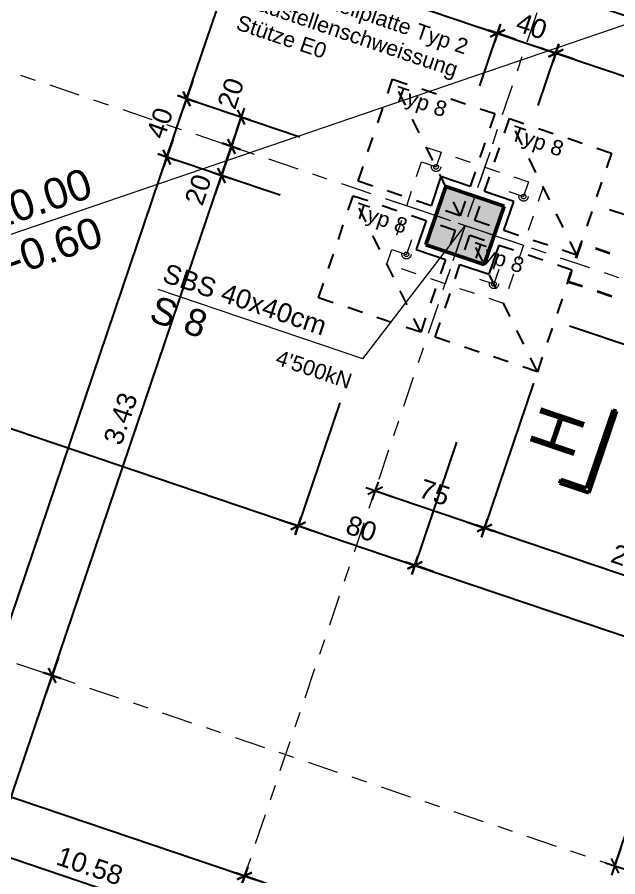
# Model space of a CAD drawing. Header units: metres. Extents: x 2661608 to 2661648.6, y 1209464.3 to 1209501.1.
# Drawn here: x 2661633.02 to 2661636.92, y 1209480.69 to 1209486.28 of the extents above; entities that cross this region are included whole.
import ezdxf

# ---------------------------------------------------------------- set-up
doc = ezdxf.new("R2010")
doc.units = ezdxf.units.M
doc.header["$PDMODE"] = 65
for name, pattern in [('AUSGEZOGEN', [0]), ('GETRENNT2_S6', [0.3, 0.2, -0.1]), ('PHANTOM2_S8', [0.3, 0.2, -0.05, 0, -0.05]), ('STRICHPUNKT2_S5', [0.15, 0.1, -0.05]), ('VERDECKT2_S2', [0.025, 0, -0.025])]:
    doc.linetypes.add(name, pattern=pattern)
for name, color, linetype, lineweight in [('TB_639', 7, 'AUSGEZOGEN', 25), ('TB_641', 7, 'AUSGEZOGEN', 25), ('TB_642', 7, 'AUSGEZOGEN', 25), ('TB_643', 7, 'AUSGEZOGEN', 25), ('TB_645', 7, 'AUSGEZOGEN', 25), ('TB_646', 7, 'AUSGEZOGEN', 25), ('TB_649', 7, 'AUSGEZOGEN', 25), ('TB_652', 7, 'AUSGEZOGEN', 25)]:
    doc.layers.add(name, color=color, linetype=linetype, lineweight=lineweight)
doc.styles.add('ARIAL', font='arial.ttf')
doc.dimstyles.new('DIMSTYLE_3', dxfattribs={"dimtxt": 0.125, "dimasz": 0.125, "dimexe": 0, "dimexo": 0, "dimgap": 0.0625, "dimtad": 2, "dimdec": 3, "dimrnd": 0.005, "dimzin": 4, "dimdsep": 46, "dimtxsty": 'ARIAL', "dimblk1": 'ALL_ML_STRICH', "dimblk2": 'ALL_ML_STRICH', "dimsah": 1, "dimcen": 0, "dimclrd": 7, "dimclre": 7, "dimclrt": 7, "dimadec": 0, "dimazin": 0, "dimtfac": 1, "dimtdec": 0, "dimtix": 1, "dimtmove": 2, "dimatfit": 3, "dimfxl": 0, "dimtzin": 0, "dimlwd": 0, "dimlwe": 25, "dimarcsym": 0})
doc.dimstyles.new('DIMSTYLE_5', dxfattribs={"dimtxt": 0.125, "dimasz": 0.125, "dimexe": 0, "dimexo": 0, "dimgap": 0.0625, "dimtad": 2, "dimdec": 1, "dimlfac": 100, "dimrnd": 0.5, "dimzin": 4, "dimdsep": 46, "dimtxsty": 'ARIAL', "dimblk1": 'ALL_ML_STRICH', "dimblk2": 'ALL_ML_STRICH', "dimsah": 1, "dimcen": 0, "dimclrd": 7, "dimclre": 7, "dimclrt": 7, "dimadec": 0, "dimazin": 0, "dimtfac": 1, "dimtdec": 0, "dimtix": 1, "dimtmove": 2, "dimatfit": 3, "dimfxl": 0, "dimtvp": 1.2, "dimtzin": 0, "dimlwd": 0, "dimlwe": 25, "dimarcsym": 0})
doc.dimstyles.new('DIMSTYLE_7', dxfattribs={"dimtxt": 0.125, "dimasz": 0.125, "dimexe": 0, "dimexo": 0, "dimgap": 0.0625, "dimtad": 2, "dimrnd": 0.005, "dimzin": 4, "dimdsep": 46, "dimtxsty": 'ARIAL', "dimblk1": 'ALL_ML_STRICH', "dimblk2": 'ALL_ML_STRICH', "dimsah": 1, "dimcen": 0, "dimclrd": 7, "dimclre": 7, "dimclrt": 7, "dimadec": 0, "dimazin": 0, "dimtfac": 1, "dimtdec": 0, "dimtix": 1, "dimtmove": 2, "dimatfit": 3, "dimfxl": 0, "dimtzin": 0, "dimlwd": 0, "dimlwe": 25, "dimarcsym": 0})
doc.dimstyles.new('DIMSTYLE_9', dxfattribs={"dimtxt": 0.125, "dimasz": 0.125, "dimexe": 0, "dimexo": 0, "dimgap": 0.0625, "dimtad": 2, "dimdec": 1, "dimlfac": 100, "dimrnd": 0.5, "dimzin": 4, "dimdsep": 46, "dimtxsty": 'ARIAL', "dimblk1": 'ALL_ML_STRICH', "dimblk2": 'ALL_ML_STRICH', "dimsah": 1, "dimcen": 0, "dimclrd": 7, "dimclre": 7, "dimclrt": 7, "dimadec": 0, "dimazin": 0, "dimtfac": 1, "dimtdec": 0, "dimtix": 1, "dimtmove": 2, "dimatfit": 3, "dimfxl": 0, "dimtzin": 0, "dimlwd": 0, "dimlwe": 25, "dimarcsym": 0})

# ---------------------------------------------------------------- blocks, each defined once
blk = doc.blocks.new('COMPLEXOBJECT_2')
at = {"layer": 'TB_645', "color": 7, "linetype": 'VERDECKT2_S2', "lineweight": 25, "transparency": 33554687}
for p, q in [((2661635.2311, 1209485.2131), (2661635.4555, 1209485.8761)), ((2661635.4555, 1209485.8761), (2661636.1186, 1209485.6516)), ((2661635.8941, 1209484.9886), (2661635.4555, 1209485.8761)), ((2661636.1186, 1209485.6516), (2661635.8941, 1209484.9886)), ((2661635.9888, 1209484.9565), (2661636.2133, 1209485.6196)), ((2661636.2133, 1209485.6196), (2661636.8763, 1209485.3951)), ((2661636.6518, 1209484.7321), (2661636.2133, 1209485.6196)), ((2661636.8763, 1209485.3951), (2661636.6518, 1209484.7321)), ((2661635.8941, 1209484.9886), (2661635.2311, 1209485.2131)), ((2661634.9745, 1209484.4553), (2661635.199, 1209485.1184)), ((2661635.199, 1209485.1184), (2661635.862, 1209484.8939)), ((2661635.6375, 1209484.2309), (2661635.199, 1209485.1184)), ((2661636.6518, 1209484.7321), (2661635.9888, 1209484.9565)), ((2661635.862, 1209484.8939), (2661635.6375, 1209484.2309)), ((2661635.7322, 1209484.1988), (2661635.9567, 1209484.8618)), ((2661635.9567, 1209484.8618), (2661636.6198, 1209484.6373)), ((2661636.3953, 1209483.9743), (2661635.9567, 1209484.8618)), ((2661636.6198, 1209484.6373), (2661636.3953, 1209483.9743)), ((2661635.6375, 1209484.2309), (2661634.9745, 1209484.4553)), ((2661636.3953, 1209483.9743), (2661635.7322, 1209484.1988))]:
    blk.add_line(p, q, dxfattribs=at)
at = {"layer": 'TB_645', "color": 7, "linetype": 'AUSGEZOGEN', "lineweight": 25, "transparency": 33554687, "char_height": 0.1, "width": 0.399914, "attachment_point": 7, "rotation": 341.2953, "style": 'ARIAL'}
for insert in [(2661635.4457, 1209485.7108), (2661636.2035, 1209485.4543), (2661635.1892, 1209484.9531), (2661635.9469, 1209484.6965)]:
    blk.add_mtext('\\W1.00;Typ 8', dxfattribs=dict(at, insert=insert))
blk = doc.blocks.new('COMPLEXOBJECT_8')
at = {"layer": 'TB_652', "color": 5, "linetype": 'STRICHPUNKT2_S5', "lineweight": 18, "transparency": 33554687}
for p, q in [((2661635.4183, 1209484.6746), (2661635.6748, 1209485.4324)), ((2661635.6748, 1209485.4324), (2661636.4326, 1209485.1758)), ((2661635.7695, 1209485.4003), (2661635.7054, 1209485.2109)), ((2661635.6427, 1209485.3376), (2661635.8322, 1209485.2735)), ((2661636.3378, 1209485.2079), (2661636.2737, 1209485.0184)), ((2661636.4326, 1209485.1758), (2661636.176, 1209484.4181)), ((2661636.211, 1209485.1452), (2661636.4005, 1209485.0811)), ((2661635.5771, 1209484.832), (2661635.513, 1209484.6425)), ((2661635.4503, 1209484.7693), (2661635.6398, 1209484.7052)), ((2661636.176, 1209484.4181), (2661635.4183, 1209484.6746)), ((2661636.1454, 1209484.6396), (2661636.0813, 1209484.4501)), ((2661636.0186, 1209484.5769), (2661636.2081, 1209484.5128))]:
    blk.add_line(p, q, dxfattribs=at)
for centre, radius in [((2661635.7375, 1209485.3056), 0.03), ((2661635.7375, 1209485.3056), 0.015), ((2661636.3058, 1209485.1132), 0.03), ((2661636.3058, 1209485.1132), 0.015), ((2661635.545, 1209484.7373), 0.03), ((2661635.545, 1209484.7373), 0.015), ((2661636.1134, 1209484.5449), 0.03), ((2661636.1134, 1209484.5449), 0.015)]:
    blk.add_circle(centre, radius, dxfattribs=at)
blk = doc.blocks.new('ALL_ML_STRICH')
at = {"color": 0, "linetype": 'ByBlock', "lineweight": -2}
for p, q in [((0, -0.5), (0, 0.5)), ((-1, 0), (0.5, 0)), ((-0.3, -0.3), (0.3, 0.3))]:
    blk.add_line(p, q, dxfattribs=at)
blk = doc.blocks.new('*D37')
at = {"layer": 'DEFPOINTS', "color": 7, "linetype": 'AUSGEZOGEN', "lineweight": 25, "transparency": 16777216}
for p in [(2661629.3768, 1209485.1245), (2661628.4383, 1209482.3526), (2661639.0406, 1209480.6811)]:
    blk.add_point(p, dxfattribs=at)
at = {"layer": 'TB_649', "color": 7, "linetype": 'AUSGEZOGEN', "lineweight": -2, "transparency": 16777216}
for p, q in [((2661628.4383, 1209482.3526), (2661628.4383, 1209482.3526)), ((2661628.4383, 1209482.3526), (2661638.4579, 1209478.9602)), ((2661638.7431, 1209479.8026), (2661638.4579, 1209478.9602))]:
    blk.add_line(p, q, dxfattribs=at)
at = {"layer": 'TB_649', "color": 7, "linetype": 'AUSGEZOGEN', "lineweight": 25, "transparency": 16777216, "xscale": 0.125, "yscale": 0.125, "zscale": 0.125}
for p, rotation in [((2661628.4383, 1209482.3526), 161.2952435380496), ((2661638.4579, 1209478.9602), 341.2952435380498)]:
    blk.add_blockref('ALL_ML_STRICH', p, dxfattribs=dict(at, rotation=rotation))
at = {"layer": 'TB_649', "color": 7, "linetype": 'AUSGEZOGEN', "lineweight": 25, "transparency": 16777216, "insert": (2661633.4887, 1209480.7637), "char_height": 0.125, "width": 0.625, "attachment_point": 5, "rotation": 341.2952, "style": 'ARIAL'}
blk.add_mtext('\\A1;{\\A1;{10.58\\H0.082500;\\S^ ;}}', dxfattribs=at)
blk = doc.blocks.new('*D47')
at = {"layer": 'DEFPOINTS', "color": 7, "linetype": 'AUSGEZOGEN', "lineweight": 25, "transparency": 16777216}
for p in [(2661629.3768, 1209485.1245), (2661628.5585, 1209482.7078), (2661634.6037, 1209481.0214)]:
    blk.add_point(p, dxfattribs=at)
at = {"layer": 'TB_649', "color": 7, "linetype": 'AUSGEZOGEN', "lineweight": -2, "transparency": 16777216}
for p, q in [((2661628.5585, 1209482.7078), (2661628.5585, 1209482.7078)), ((2661628.5585, 1209482.7078), (2661634.4942, 1209480.6981)), ((2661634.4942, 1209480.6981), (2661634.4942, 1209480.6981))]:
    blk.add_line(p, q, dxfattribs=at)
at = {"layer": 'TB_649', "color": 7, "linetype": 'AUSGEZOGEN', "lineweight": 25, "transparency": 16777216, "xscale": 0.125, "yscale": 0.125, "zscale": 0.125}
for p, rotation in [((2661628.5585, 1209482.7078), 161.2952432638242), ((2661634.4942, 1209480.6981), 341.2952432638242)]:
    blk.add_blockref('ALL_ML_STRICH', p, dxfattribs=dict(at, rotation=rotation))
at = {"layer": 'TB_649', "color": 7, "linetype": 'AUSGEZOGEN', "lineweight": 25, "transparency": 16777216, "insert": (2661631.5838, 1209481.8045), "char_height": 0.125, "width": 0.625, "attachment_point": 5, "rotation": 341.2952, "style": 'ARIAL'}
blk.add_mtext('\\A1;{\\A1;{6.26\\H0.082500;\\S5^ ;}}', dxfattribs=at)
blk = doc.blocks.new('*D48')
at = {"layer": 'DEFPOINTS', "color": 7, "linetype": 'AUSGEZOGEN', "lineweight": 25, "transparency": 16777216}
for p in [(2661634.6037, 1209481.0214), (2661634.4942, 1209480.6981), (2661637.6836, 1209480.0358)]:
    blk.add_point(p, dxfattribs=at)
at = {"layer": 'TB_649', "color": 7, "linetype": 'AUSGEZOGEN', "lineweight": -2, "transparency": 16777216}
for p, q in [((2661634.4942, 1209480.6981), (2661634.4942, 1209480.6981)), ((2661634.4942, 1209480.6981), (2661637.5568, 1209479.6612)), ((2661637.5568, 1209479.6612), (2661637.5568, 1209479.6612))]:
    blk.add_line(p, q, dxfattribs=at)
at = {"layer": 'TB_649', "color": 7, "linetype": 'AUSGEZOGEN', "lineweight": 25, "transparency": 16777216, "xscale": 0.125, "yscale": 0.125, "zscale": 0.125}
for p, rotation in [((2661634.4942, 1209480.6981), 161.2952432638242), ((2661637.5568, 1209479.6612), 341.2952432638242)]:
    blk.add_blockref('ALL_ML_STRICH', p, dxfattribs=dict(at, rotation=rotation))
at = {"layer": 'TB_649', "color": 7, "linetype": 'AUSGEZOGEN', "lineweight": 25, "transparency": 16777216, "insert": (2661636.0829, 1209480.2813), "char_height": 0.125, "width": 0.625, "attachment_point": 5, "rotation": 341.2952, "style": 'ARIAL'}
blk.add_mtext('\\A1;{\\A1;{3.23\\H0.082500;\\S5^ ;}}', dxfattribs=at)
blk = doc.blocks.new('*D57')
at = {"layer": 'DEFPOINTS', "color": 7, "linetype": 'AUSGEZOGEN', "lineweight": 25, "transparency": 16777216}
for p in [(2661630.3906, 1209488.1188), (2661630.3553, 1209488.0147), (2661635.8001, 1209485.1788)]:
    blk.add_point(p, dxfattribs=at)
at = {"layer": 'TB_649', "color": 7, "linetype": 'AUSGEZOGEN', "lineweight": -2, "transparency": 16777216}
for p, q in [((2661630.3906, 1209488.1188), (2661630.3906, 1209488.1188)), ((2661630.3906, 1209488.1188), (2661636.1368, 1209486.1733)), ((2661636.0214, 1209485.8324), (2661636.1368, 1209486.1733))]:
    blk.add_line(p, q, dxfattribs=at)
at = {"layer": 'TB_649', "color": 7, "linetype": 'AUSGEZOGEN', "lineweight": 25, "transparency": 16777216, "xscale": 0.125, "yscale": 0.125, "zscale": 0.125}
for p, rotation in [((2661630.3906, 1209488.1188), 161.295243233439), ((2661636.1368, 1209486.1733), 341.2952432334391)]:
    blk.add_blockref('ALL_ML_STRICH', p, dxfattribs=dict(at, rotation=rotation))
at = {"layer": 'TB_649', "color": 7, "linetype": 'AUSGEZOGEN', "lineweight": 25, "transparency": 16777216, "insert": (2661633.3211, 1209487.2476), "char_height": 0.125, "width": 0.625, "attachment_point": 5, "rotation": 341.2952, "style": 'ARIAL'}
blk.add_mtext('\\A1;{\\A1;{6.06\\H0.082500;\\S5^ ;}}', dxfattribs=at)
blk = doc.blocks.new('*D58')
at = {"layer": 'DEFPOINTS', "color": 7, "linetype": 'AUSGEZOGEN', "lineweight": 25, "transparency": 16777216}
for p in [(2661636.1368, 1209486.1733), (2661635.8001, 1209485.1788), (2661636.179, 1209485.0505)]:
    blk.add_point(p, dxfattribs=at)
at = {"layer": 'TB_649', "color": 7, "linetype": 'AUSGEZOGEN', "lineweight": -2, "transparency": 16777216}
for p, q in [((2661636.0214, 1209485.8324), (2661636.1368, 1209486.1733)), ((2661636.1368, 1209486.1733), (2661636.5157, 1209486.045)), ((2661636.4003, 1209485.7041), (2661636.5157, 1209486.045))]:
    blk.add_line(p, q, dxfattribs=at)
at = {"layer": 'TB_649', "color": 7, "linetype": 'AUSGEZOGEN', "lineweight": 25, "transparency": 16777216, "xscale": 0.125, "yscale": 0.125, "zscale": 0.125}
for p, rotation in [((2661636.1368, 1209486.1733), 161.295243233439), ((2661636.5157, 1209486.045), 341.2952432334391)]:
    blk.add_blockref('ALL_ML_STRICH', p, dxfattribs=dict(at, rotation=rotation))
at = {"layer": 'TB_649', "color": 7, "linetype": 'AUSGEZOGEN', "lineweight": 25, "transparency": 16777216, "insert": (2661636.3579, 1209486.2195), "char_height": 0.125, "width": 0.5, "attachment_point": 5, "rotation": 341.2952, "style": 'ARIAL'}
blk.add_mtext('\\A1;{\\A1;{40\\H0.082500;\\S^ ;}}', dxfattribs=at)
blk = doc.blocks.new('*D59')
at = {"layer": 'DEFPOINTS', "color": 7, "linetype": 'AUSGEZOGEN', "lineweight": 25, "transparency": 16777216}
for p in [(2661636.5157, 1209486.045), (2661636.179, 1209485.0505), (2661641.9252, 1209483.105)]:
    blk.add_point(p, dxfattribs=at)
at = {"layer": 'TB_649', "color": 7, "linetype": 'AUSGEZOGEN', "lineweight": -2, "transparency": 16777216}
for p, q in [((2661636.4003, 1209485.7041), (2661636.5157, 1209486.045)), ((2661636.5157, 1209486.045), (2661642.2619, 1209484.0995)), ((2661642.1465, 1209483.7586), (2661642.2619, 1209484.0995))]:
    blk.add_line(p, q, dxfattribs=at)
at = {"layer": 'TB_649', "color": 7, "linetype": 'AUSGEZOGEN', "lineweight": 25, "transparency": 16777216, "xscale": 0.125, "yscale": 0.125, "zscale": 0.125}
for p, rotation in [((2661636.5157, 1209486.045), 161.295243233439), ((2661642.2619, 1209484.0995), 341.2952432334391)]:
    blk.add_blockref('ALL_ML_STRICH', p, dxfattribs=dict(at, rotation=rotation))
at = {"layer": 'TB_649', "color": 7, "linetype": 'AUSGEZOGEN', "lineweight": 25, "transparency": 16777216, "insert": (2661639.4462, 1209485.1738), "char_height": 0.125, "width": 0.625, "attachment_point": 5, "rotation": 341.2952, "style": 'ARIAL'}
blk.add_mtext('\\A1;{\\A1;{6.06\\H0.082500;\\S5^ ;}}', dxfattribs=at)
blk = doc.blocks.new('*D61')
at = {"layer": 'DEFPOINTS', "color": 7, "linetype": 'AUSGEZOGEN', "lineweight": 25, "transparency": 16777216}
for p in [(2661630.5802, 1209488.6788), (2661630.5108, 1209488.474), (2661640.7253, 1209485.6572)]:
    blk.add_point(p, dxfattribs=at)
at = {"layer": 'TB_649', "color": 7, "linetype": 'AUSGEZOGEN', "lineweight": -2, "transparency": 16777216}
for p, q in [((2661630.5108, 1209488.474), (2661630.5108, 1209488.474)), ((2661630.5108, 1209488.474), (2661640.5305, 1209485.0816)), ((2661640.5305, 1209485.0816), (2661640.5305, 1209485.0816))]:
    blk.add_line(p, q, dxfattribs=at)
at = {"layer": 'TB_649', "color": 7, "linetype": 'AUSGEZOGEN', "lineweight": 25, "transparency": 16777216, "xscale": 0.125, "yscale": 0.125, "zscale": 0.125}
for p, rotation in [((2661630.5108, 1209488.474), 161.2952432343719), ((2661640.5305, 1209485.0816), 341.295243234372)]:
    blk.add_blockref('ALL_ML_STRICH', p, dxfattribs=dict(at, rotation=rotation))
at = {"layer": 'TB_649', "color": 7, "linetype": 'AUSGEZOGEN', "lineweight": 25, "transparency": 16777216, "insert": (2661635.5613, 1209486.8851), "char_height": 0.125, "width": 0.625, "attachment_point": 5, "rotation": 341.2952, "style": 'ARIAL'}
blk.add_mtext('\\A1;{\\A1;{10.58\\H0.082500;\\S^ ;}}', dxfattribs=at)
blk = doc.blocks.new('*D85')
at = {"layer": 'DEFPOINTS', "color": 7, "linetype": 'AUSGEZOGEN', "lineweight": 25, "transparency": 16777216}
for p in [(2661633.482, 1209481.9201), (2661632.0643, 1209478.5149), (2661632.5608, 1209478.3467)]:
    blk.add_point(p, dxfattribs=at)
at = {"layer": 'TB_649', "color": 7, "linetype": 'AUSGEZOGEN', "lineweight": -2, "transparency": 16777216}
for p, q in [((2661632.0643, 1209478.5149), (2661633.2444, 1209482.0005)), ((2661633.2444, 1209482.0005), (2661633.2444, 1209482.0005)), ((2661632.0643, 1209478.5149), (2661632.0643, 1209478.5149))]:
    blk.add_line(p, q, dxfattribs=at)
at = {"layer": 'TB_649', "color": 7, "linetype": 'AUSGEZOGEN', "lineweight": 25, "transparency": 16777216, "xscale": 0.125, "yscale": 0.125, "zscale": 0.125}
for p, rotation in [((2661633.2444, 1209482.0005), 71.2952432337905), ((2661632.0643, 1209478.5149), 251.2952432337905)]:
    blk.add_blockref('ALL_ML_STRICH', p, dxfattribs=dict(at, rotation=rotation))
at = {"layer": 'TB_649', "color": 7, "linetype": 'AUSGEZOGEN', "lineweight": 25, "transparency": 16777216, "insert": (2661632.5485, 1209480.3029), "char_height": 0.125, "width": 0.5, "attachment_point": 5, "rotation": 71.2952, "style": 'ARIAL'}
blk.add_mtext('\\A1;{\\A1;{3.68\\H0.082500;\\S^ ;}}', dxfattribs=at)
blk = doc.blocks.new('*D86')
at = {"layer": 'DEFPOINTS', "color": 7, "linetype": 'AUSGEZOGEN', "lineweight": 25, "transparency": 16777216}
for p in [(2661635.6718, 1209484.7999), (2661633.2444, 1209482.0005), (2661633.482, 1209481.9201)]:
    blk.add_point(p, dxfattribs=at)
at = {"layer": 'TB_649', "color": 7, "linetype": 'AUSGEZOGEN', "lineweight": -2, "transparency": 16777216}
for p, q in [((2661633.2444, 1209482.0005), (2661634.3444, 1209485.2494)), ((2661634.3444, 1209485.2494), (2661634.3444, 1209485.2494)), ((2661633.2444, 1209482.0005), (2661633.2444, 1209482.0005))]:
    blk.add_line(p, q, dxfattribs=at)
at = {"layer": 'TB_649', "color": 7, "linetype": 'AUSGEZOGEN', "lineweight": 25, "transparency": 16777216, "xscale": 0.125, "yscale": 0.125, "zscale": 0.125}
for p, rotation in [((2661634.3444, 1209485.2494), 71.2952432337905), ((2661633.2444, 1209482.0005), 251.2952432337905)]:
    blk.add_blockref('ALL_ML_STRICH', p, dxfattribs=dict(at, rotation=rotation))
at = {"layer": 'TB_649', "color": 7, "linetype": 'AUSGEZOGEN', "lineweight": 25, "transparency": 16777216, "insert": (2661633.6886, 1209483.6703), "char_height": 0.125, "width": 0.5, "attachment_point": 5, "rotation": 71.2952, "style": 'ARIAL'}
blk.add_mtext('\\A1;{\\A1;{3.43\\H0.082500;\\S^ ;}}', dxfattribs=at)
blk = doc.blocks.new('*D87')
at = {"layer": 'DEFPOINTS', "color": 7, "linetype": 'AUSGEZOGEN', "lineweight": 25, "transparency": 16777216}
for p in [(2661634.3444, 1209485.2494), (2661634.917, 1209485.2666), (2661635.6718, 1209484.7999)]:
    blk.add_point(p, dxfattribs=at)
at = {"layer": 'TB_649', "color": 7, "linetype": 'AUSGEZOGEN', "lineweight": -2, "transparency": 16777216}
for p, q in [((2661634.3444, 1209485.2494), (2661634.4085, 1209485.4388)), ((2661634.4085, 1209485.4388), (2661634.4085, 1209485.4388)), ((2661634.3444, 1209485.2494), (2661634.3444, 1209485.2494))]:
    blk.add_line(p, q, dxfattribs=at)
at = {"layer": 'TB_649', "color": 7, "linetype": 'AUSGEZOGEN', "lineweight": 25, "transparency": 16777216, "xscale": 0.125, "yscale": 0.125, "zscale": 0.125}
for p, rotation in [((2661634.4085, 1209485.4388), 71.2952432337905), ((2661634.3444, 1209485.2494), 251.2952432337905)]:
    blk.add_blockref('ALL_ML_STRICH', p, dxfattribs=dict(at, rotation=rotation))
at = {"layer": 'TB_649', "color": 7, "linetype": 'AUSGEZOGEN', "lineweight": 25, "transparency": 16777216, "insert": (2661634.1922, 1209485.1574), "char_height": 0.125, "width": 0.5, "attachment_point": 5, "rotation": 71.2952, "style": 'ARIAL'}
blk.add_mtext('\\A1;{\\A1;{20\\H0.082500;\\S^ ;}}', dxfattribs=at)
blk = doc.blocks.new('*D88')
at = {"layer": 'DEFPOINTS', "color": 7, "linetype": 'AUSGEZOGEN', "lineweight": 25, "transparency": 16777216}
for p in [(2661634.4085, 1209485.4388), (2661634.917, 1209485.2666), (2661635.8001, 1209485.1788)]:
    blk.add_point(p, dxfattribs=at)
at = {"layer": 'TB_649', "color": 7, "linetype": 'AUSGEZOGEN', "lineweight": -2, "transparency": 16777216}
for p, q in [((2661634.4085, 1209485.4388), (2661634.4727, 1209485.6282)), ((2661634.4727, 1209485.6282), (2661634.4727, 1209485.6282)), ((2661634.4085, 1209485.4388), (2661634.4085, 1209485.4388))]:
    blk.add_line(p, q, dxfattribs=at)
at = {"layer": 'TB_649', "color": 7, "linetype": 'AUSGEZOGEN', "lineweight": 25, "transparency": 16777216, "xscale": 0.125, "yscale": 0.125, "zscale": 0.125}
for p, rotation in [((2661634.4727, 1209485.6282), 71.2952432337905), ((2661634.4085, 1209485.4388), 251.2952432337905)]:
    blk.add_blockref('ALL_ML_STRICH', p, dxfattribs=dict(at, rotation=rotation))
at = {"layer": 'TB_649', "color": 7, "linetype": 'AUSGEZOGEN', "lineweight": 25, "transparency": 16777216, "insert": (2661634.4042, 1209485.7834), "char_height": 0.125, "width": 0.5, "attachment_point": 5, "rotation": 71.2952, "style": 'ARIAL'}
blk.add_mtext('\\A1;{\\A1;{20\\H0.082500;\\S^ ;}}', dxfattribs=at)
blk = doc.blocks.new('*D180')
at = {"layer": 'DEFPOINTS', "color": 5, "linetype": 'AUSGEZOGEN', "lineweight": 25, "transparency": 16777216}
for p in [(2661636.4326, 1209485.1758), (2661636.176, 1209484.4181), (2661637.5784, 1209483.9433)]:
    blk.add_point(p, dxfattribs=at)
at = {"layer": 'TB_649', "color": 5, "linetype": 'AUSGEZOGEN', "lineweight": -2, "transparency": 16777216}
for p, q in [((2661636.8639, 1209485.0298), (2661637.8349, 1209484.701)), ((2661637.5784, 1209483.9433), (2661637.8349, 1209484.701)), ((2661636.6048, 1209484.2729), (2661637.5784, 1209483.9433))]:
    blk.add_line(p, q, dxfattribs=at)
at = {"layer": 'TB_649', "color": 5, "linetype": 'AUSGEZOGEN', "lineweight": 25, "transparency": 16777216, "xscale": 0.125, "yscale": 0.125, "zscale": 0.125}
for p, rotation in [((2661637.8349, 1209484.701), 71.29524324192037), ((2661637.5784, 1209483.9433), 251.2952432419204)]:
    blk.add_blockref('ALL_ML_STRICH', p, dxfattribs=dict(at, rotation=rotation))
at = {"layer": 'TB_649', "color": 5, "linetype": 'AUSGEZOGEN', "lineweight": 25, "transparency": 16777216, "insert": (2661637.5963, 1209484.3537), "char_height": 0.125, "width": 0.5, "attachment_point": 5, "rotation": 71.2952, "style": 'ARIAL'}
blk.add_mtext('\\A1;{\\A1;{80\\H0.082500;\\S^ ;}}', dxfattribs=at)
blk = doc.blocks.new('*D181')
at = {"layer": 'DEFPOINTS', "color": 5, "linetype": 'AUSGEZOGEN', "lineweight": 25, "transparency": 16777216}
for p in [(2661637.4289, 1209488.5864), (2661636.4326, 1209485.1758), (2661637.8349, 1209484.701)]:
    blk.add_point(p, dxfattribs=at)
at = {"layer": 'TB_649', "color": 5, "linetype": 'AUSGEZOGEN', "lineweight": -2, "transparency": 16777216}
for p, q in [((2661637.8706, 1209488.4369), (2661638.9734, 1209488.0635)), ((2661637.8349, 1209484.701), (2661638.9734, 1209488.0635)), ((2661636.8639, 1209485.0298), (2661637.8349, 1209484.701))]:
    blk.add_line(p, q, dxfattribs=at)
at = {"layer": 'TB_649', "color": 5, "linetype": 'AUSGEZOGEN', "lineweight": 25, "transparency": 16777216, "xscale": 0.125, "yscale": 0.125, "zscale": 0.125}
for p, rotation in [((2661638.9734, 1209488.0635), 71.29524324192037), ((2661637.8349, 1209484.701), 251.2952432419204)]:
    blk.add_blockref('ALL_ML_STRICH', p, dxfattribs=dict(at, rotation=rotation))
at = {"layer": 'TB_649', "color": 5, "linetype": 'AUSGEZOGEN', "lineweight": 25, "transparency": 16777216, "insert": (2661638.2983, 1209486.4272), "char_height": 0.125, "width": 0.5, "attachment_point": 5, "rotation": 71.2952, "style": 'ARIAL'}
blk.add_mtext('\\A1;{\\A1;{3.55\\H0.082500;\\S^ ;}}', dxfattribs=at)
blk = doc.blocks.new('*D185')
at = {"layer": 'DEFPOINTS', "color": 7, "linetype": 'AUSGEZOGEN', "lineweight": 25, "transparency": 16777216}
for p in [(2661635.6718, 1209484.7999), (2661626.7668, 1209477.4157), (2661630.8304, 1209476.0399)]:
    blk.add_point(p, dxfattribs=at)
at = {"layer": 'TB_649', "color": 7, "linetype": 'AUSGEZOGEN', "lineweight": -2, "transparency": 16777216}
for p, q in [((2661630.8304, 1209476.0399), (2661633.9892, 1209485.3696)), ((2661634.7239, 1209485.1209), (2661633.9892, 1209485.3696)), ((2661628.4235, 1209476.8548), (2661630.8304, 1209476.0399))]:
    blk.add_line(p, q, dxfattribs=at)
at = {"layer": 'TB_649', "color": 7, "linetype": 'AUSGEZOGEN', "lineweight": 25, "transparency": 16777216, "xscale": 0.125, "yscale": 0.125, "zscale": 0.125}
for p, rotation in [((2661633.9892, 1209485.3696), 71.29524323118135), ((2661630.8304, 1209476.0399), 251.2952432311813)]:
    blk.add_blockref('ALL_ML_STRICH', p, dxfattribs=dict(at, rotation=rotation))
at = {"layer": 'TB_649', "color": 7, "linetype": 'AUSGEZOGEN', "lineweight": 25, "transparency": 16777216, "insert": (2661632.304, 1209480.7496), "char_height": 0.125, "width": 0.5, "attachment_point": 5, "rotation": 71.2952, "style": 'ARIAL'}
blk.add_mtext('\\A1;{\\A1;{9.85\\H0.082500;\\S^ ;}}', dxfattribs=at)
blk = doc.blocks.new('*D186')
at = {"layer": 'DEFPOINTS', "color": 7, "linetype": 'AUSGEZOGEN', "lineweight": 25, "transparency": 16777216}
for p in [(2661633.9892, 1209485.3696), (2661635.8001, 1209485.1788), (2661635.6718, 1209484.7999)]:
    blk.add_point(p, dxfattribs=at)
at = {"layer": 'TB_649', "color": 7, "linetype": 'AUSGEZOGEN', "lineweight": -2, "transparency": 16777216}
for p, q in [((2661633.9892, 1209485.3696), (2661634.1175, 1209485.7485)), ((2661634.8522, 1209485.4997), (2661634.1175, 1209485.7485)), ((2661634.7239, 1209485.1209), (2661633.9892, 1209485.3696))]:
    blk.add_line(p, q, dxfattribs=at)
at = {"layer": 'TB_649', "color": 7, "linetype": 'AUSGEZOGEN', "lineweight": 25, "transparency": 16777216, "xscale": 0.125, "yscale": 0.125, "zscale": 0.125}
for p, rotation in [((2661634.1175, 1209485.7485), 71.29524323118135), ((2661633.9892, 1209485.3696), 251.2952432311813)]:
    blk.add_blockref('ALL_ML_STRICH', p, dxfattribs=dict(at, rotation=rotation))
at = {"layer": 'TB_649', "color": 7, "linetype": 'AUSGEZOGEN', "lineweight": 25, "transparency": 16777216, "insert": (2661633.943, 1209485.5907), "char_height": 0.125, "width": 0.5, "attachment_point": 5, "rotation": 71.2952, "style": 'ARIAL'}
blk.add_mtext('\\A1;{\\A1;{40\\H0.082500;\\S^ ;}}', dxfattribs=at)
blk = doc.blocks.new('*D187')
at = {"layer": 'DEFPOINTS', "color": 7, "linetype": 'AUSGEZOGEN', "lineweight": 25, "transparency": 16777216}
for p in [(2661635.306, 1209489.4108), (2661634.1175, 1209485.7485), (2661635.8001, 1209485.1788)]:
    blk.add_point(p, dxfattribs=at)
at = {"layer": 'TB_649', "color": 7, "linetype": 'AUSGEZOGEN', "lineweight": -2, "transparency": 16777216}
for p, q in [((2661634.1175, 1209485.7485), (2661635.3521, 1209489.3951)), ((2661635.3521, 1209489.3951), (2661635.3521, 1209489.3951)), ((2661634.8522, 1209485.4997), (2661634.1175, 1209485.7485))]:
    blk.add_line(p, q, dxfattribs=at)
at = {"layer": 'TB_649', "color": 7, "linetype": 'AUSGEZOGEN', "lineweight": 25, "transparency": 16777216, "xscale": 0.125, "yscale": 0.125, "zscale": 0.125}
for p, rotation in [((2661635.3521, 1209489.3951), 71.29524323118135), ((2661634.1175, 1209485.7485), 251.2952432311813)]:
    blk.add_blockref('ALL_ML_STRICH', p, dxfattribs=dict(at, rotation=rotation))
at = {"layer": 'TB_649', "color": 7, "linetype": 'AUSGEZOGEN', "lineweight": 25, "transparency": 16777216, "insert": (2661634.6289, 1209487.6167), "char_height": 0.125, "width": 0.5, "attachment_point": 5, "rotation": 71.2952, "style": 'ARIAL'}
blk.add_mtext('\\A1;{\\A1;{3.85\\H0.082500;\\S^ ;}}', dxfattribs=at)
blk = doc.blocks.new('*D275')
at = {"layer": 'DEFPOINTS', "color": 7, "linetype": 'AUSGEZOGEN', "lineweight": 25, "transparency": 16777216}
for p in [(2661636.5941, 1209484.5616), (2661635.6125, 1209484.001), (2661635.3413, 1209483.2)]:
    blk.add_point(p, dxfattribs=at)
at = {"layer": 'TB_649', "color": 7, "linetype": 'AUSGEZOGEN', "lineweight": -2, "transparency": 16777216}
for p, q in [((2661636.3699, 1209483.8995), (2661636.0517, 1209482.9595)), ((2661635.3413, 1209483.2), (2661635.3413, 1209483.2)), ((2661635.3413, 1209483.2), (2661636.0517, 1209482.9595))]:
    blk.add_line(p, q, dxfattribs=at)
at = {"layer": 'TB_649', "color": 7, "linetype": 'AUSGEZOGEN', "lineweight": 25, "transparency": 16777216, "xscale": 0.125, "yscale": 0.125, "zscale": 0.125}
for p, rotation in [((2661635.3413, 1209483.2), 161.2952432333823), ((2661636.0517, 1209482.9595), 341.2952432333824)]:
    blk.add_blockref('ALL_ML_STRICH', p, dxfattribs=dict(at, rotation=rotation))
at = {"layer": 'TB_649', "color": 7, "linetype": 'AUSGEZOGEN', "lineweight": 25, "transparency": 16777216, "insert": (2661635.7275, 1209483.1903), "char_height": 0.125, "width": 0.5, "attachment_point": 5, "rotation": 341.2952, "style": 'ARIAL'}
blk.add_mtext('\\A1;{\\A1;{75\\H0.082500;\\S^ ;}}', dxfattribs=at)
blk = doc.blocks.new('*D276')
at = {"layer": 'DEFPOINTS', "color": 7, "linetype": 'AUSGEZOGEN', "lineweight": 25, "transparency": 16777216}
for p in [(2661636.5941, 1209484.5616), (2661638.4885, 1209483.9202), (2661636.0517, 1209482.9595)]:
    blk.add_point(p, dxfattribs=at)
at = {"layer": 'TB_649', "color": 7, "linetype": 'AUSGEZOGEN', "lineweight": -2, "transparency": 16777216}
for p, q in [((2661636.3699, 1209483.8995), (2661636.0517, 1209482.9595)), ((2661638.2688, 1209483.2715), (2661637.9461, 1209482.3181)), ((2661636.0517, 1209482.9595), (2661637.9461, 1209482.3181))]:
    blk.add_line(p, q, dxfattribs=at)
at = {"layer": 'TB_649', "color": 7, "linetype": 'AUSGEZOGEN', "lineweight": 25, "transparency": 16777216, "xscale": 0.125, "yscale": 0.125, "zscale": 0.125}
for p, rotation in [((2661636.0517, 1209482.9595), 161.2952432333823), ((2661637.9461, 1209482.3181), 341.2952432333824)]:
    blk.add_blockref('ALL_ML_STRICH', p, dxfattribs=dict(at, rotation=rotation))
at = {"layer": 'TB_649', "color": 7, "linetype": 'AUSGEZOGEN', "lineweight": 25, "transparency": 16777216, "insert": (2661637.0444, 1209482.7444), "char_height": 0.125, "width": 0.5, "attachment_point": 5, "rotation": 341.2952, "style": 'ARIAL'}
blk.add_mtext('\\A1;{\\A1;{2.00\\H0.082500;\\S^ ;}}', dxfattribs=at)
blk = doc.blocks.new('*D278')
at = {"layer": 'DEFPOINTS', "color": 5, "linetype": 'AUSGEZOGEN', "lineweight": 25, "transparency": 16777216}
for p in [(2661629.3323, 1209484.9932), (2661629.2854, 1209484.8545), (2661635.4183, 1209484.6746)]:
    blk.add_point(p, dxfattribs=at)
at = {"layer": 'TB_649', "color": 5, "linetype": 'AUSGEZOGEN', "lineweight": -2, "transparency": 16777216}
for p, q in [((2661629.2854, 1209484.8545), (2661629.2854, 1209484.8545)), ((2661629.2854, 1209484.8545), (2661634.8422, 1209482.9731)), ((2661635.1128, 1209483.7724), (2661634.8422, 1209482.9731))]:
    blk.add_line(p, q, dxfattribs=at)
at = {"layer": 'TB_649', "color": 5, "linetype": 'AUSGEZOGEN', "lineweight": 25, "transparency": 16777216, "xscale": 0.125, "yscale": 0.125, "zscale": 0.125}
for p, rotation in [((2661629.2854, 1209484.8545), 161.2952432347492), ((2661634.8422, 1209482.9731), 341.2952432347492)]:
    blk.add_blockref('ALL_ML_STRICH', p, dxfattribs=dict(at, rotation=rotation))
at = {"layer": 'TB_649', "color": 5, "linetype": 'AUSGEZOGEN', "lineweight": 25, "transparency": 16777216, "insert": (2661632.1212, 1209484.0154), "char_height": 0.125, "width": 0.625, "attachment_point": 5, "rotation": 341.2952, "style": 'ARIAL'}
blk.add_mtext('\\A1;{\\A1;{5.86\\H0.082500;\\S5^ ;}}', dxfattribs=at)
blk = doc.blocks.new('*D279')
at = {"layer": 'DEFPOINTS', "color": 5, "linetype": 'AUSGEZOGEN', "lineweight": 25, "transparency": 16777216}
for p in [(2661635.4183, 1209484.6746), (2661636.176, 1209484.4181), (2661634.8422, 1209482.9731)]:
    blk.add_point(p, dxfattribs=at)
at = {"layer": 'TB_649', "color": 5, "linetype": 'AUSGEZOGEN', "lineweight": -2, "transparency": 16777216}
for p, q in [((2661635.1128, 1209483.7724), (2661634.8422, 1209482.9731)), ((2661635.8705, 1209483.5159), (2661635.5999, 1209482.7166)), ((2661634.8422, 1209482.9731), (2661635.5999, 1209482.7166))]:
    blk.add_line(p, q, dxfattribs=at)
at = {"layer": 'TB_649', "color": 5, "linetype": 'AUSGEZOGEN', "lineweight": 25, "transparency": 16777216, "xscale": 0.125, "yscale": 0.125, "zscale": 0.125}
for p, rotation in [((2661634.8422, 1209482.9731), 161.2952432347492), ((2661635.5999, 1209482.7166), 341.2952432347492)]:
    blk.add_blockref('ALL_ML_STRICH', p, dxfattribs=dict(at, rotation=rotation))
at = {"layer": 'TB_649', "color": 5, "linetype": 'AUSGEZOGEN', "lineweight": 25, "transparency": 16777216, "insert": (2661635.2527, 1209482.9552), "char_height": 0.125, "width": 0.5, "attachment_point": 5, "rotation": 341.2952, "style": 'ARIAL'}
blk.add_mtext('\\A1;{\\A1;{80\\H0.082500;\\S^ ;}}', dxfattribs=at)
blk = doc.blocks.new('*D280')
at = {"layer": 'DEFPOINTS', "color": 5, "linetype": 'AUSGEZOGEN', "lineweight": 25, "transparency": 16777216}
for p in [(2661636.176, 1209484.4181), (2661635.5999, 1209482.7166), (2661639.42, 1209481.8018)]:
    blk.add_point(p, dxfattribs=at)
at = {"layer": 'TB_649', "color": 5, "linetype": 'AUSGEZOGEN', "lineweight": -2, "transparency": 16777216}
for p, q in [((2661635.8705, 1209483.5159), (2661635.5999, 1209482.7166)), ((2661635.5999, 1209482.7166), (2661639.305, 1209481.4621)), ((2661639.305, 1209481.4621), (2661639.305, 1209481.4621))]:
    blk.add_line(p, q, dxfattribs=at)
at = {"layer": 'TB_649', "color": 5, "linetype": 'AUSGEZOGEN', "lineweight": 25, "transparency": 16777216, "xscale": 0.125, "yscale": 0.125, "zscale": 0.125}
for p, rotation in [((2661635.5999, 1209482.7166), 161.2952432347492), ((2661639.305, 1209481.4621), 341.2952432347492)]:
    blk.add_blockref('ALL_ML_STRICH', p, dxfattribs=dict(at, rotation=rotation))
at = {"layer": 'TB_649', "color": 5, "linetype": 'AUSGEZOGEN', "lineweight": 25, "transparency": 16777216, "insert": (2661637.6214, 1209482.1533), "char_height": 0.125, "width": 0.5, "attachment_point": 5, "rotation": 341.2952, "style": 'ARIAL'}
blk.add_mtext('\\A1;{\\A1;{3.91\\H0.082500;\\S^ ;}}', dxfattribs=at)
blk = doc.blocks.new('*D283')
at = {"layer": 'DEFPOINTS', "color": 7, "linetype": 'AUSGEZOGEN', "lineweight": 25, "transparency": 16777216}
for p in [(2661638.1565, 1209484.0326), (2661636.6678, 1209480.8414), (2661636.8977, 1209480.7636)]:
    blk.add_point(p, dxfattribs=at)
at = {"layer": 'TB_649', "color": 7, "linetype": 'AUSGEZOGEN', "lineweight": -2, "transparency": 16777216}
for p, q in [((2661636.8977, 1209480.7636), (2661638.0202, 1209484.0787)), ((2661638.0202, 1209484.0787), (2661638.0202, 1209484.0787)), ((2661636.8977, 1209480.7636), (2661636.8977, 1209480.7636))]:
    blk.add_line(p, q, dxfattribs=at)
at = {"layer": 'TB_649', "color": 7, "linetype": 'AUSGEZOGEN', "lineweight": 25, "transparency": 16777216, "xscale": 0.125, "yscale": 0.125, "zscale": 0.125}
for p, rotation in [((2661638.0202, 1209484.0787), 71.2952432340727), ((2661636.8977, 1209480.7636), 251.2952432340727)]:
    blk.add_blockref('ALL_ML_STRICH', p, dxfattribs=dict(at, rotation=rotation))
at = {"layer": 'TB_649', "color": 7, "linetype": 'AUSGEZOGEN', "lineweight": 25, "transparency": 16777216, "insert": (2661637.4528, 1209482.7606), "char_height": 0.125, "width": 0.5, "attachment_point": 5, "rotation": 71.2952, "style": 'ARIAL'}
blk.add_mtext('\\A1;{\\A1;{3.50\\H0.082500;\\S^ ;}}', dxfattribs=at)

msp = doc.modelspace()

# ---------------------------------------------------------------- hatches: boundary and pattern name
at = {"layer": 'TB_639', "linetype": 'AUSGEZOGEN', "lineweight": 35, "transparency": 33554687}
msp.add_hatch(color=253, dxfattribs=at).paths.add_polyline_path([(2661635.6718, 1209484.7999), (2661636.0507, 1209484.6716), (2661636.179, 1209485.0505), (2661635.8001, 1209485.1788)])

# ---------------------------------------------------------------- linework, layer by layer
at = {"layer": 'TB_641', "color": 7, "linetype": 'PHANTOM2_S8', "lineweight": 18, "transparency": 33554687}
for p, q in [((2661636.0858, 1209485.3988), (2661635.7651, 1209484.4516)), ((2661635.4518, 1209485.0856), (2661636.399, 1209484.7649))]:
    msp.add_line(p, q, dxfattribs=at)
at = {"layer": 'TB_641', "color": 7, "linetype": 'AUSGEZOGEN', "lineweight": 50, "transparency": 33554687}
for p, q in [((2661635.8001, 1209485.1788), (2661635.6718, 1209484.7999)), ((2661636.179, 1209485.0505), (2661635.8001, 1209485.1788)), ((2661636.0507, 1209484.6716), (2661636.179, 1209485.0505)), ((2661635.6718, 1209484.7999), (2661636.0507, 1209484.6716))]:
    msp.add_line(p, q, dxfattribs=at)
at = {"layer": 'TB_642', "color": 7, "linetype": 'STRICHPUNKT2_S5', "lineweight": 35, "transparency": 33554687}
for p, q in [((2661636.6775, 1209484.8078), (2661636.5941, 1209484.5616)), ((2661638.5719, 1209484.1664), (2661636.6775, 1209484.8078)), ((2661636.5941, 1209484.5616), (2661638.4885, 1209483.9202))]:
    msp.add_line(p, q, dxfattribs=at)
at = {"layer": 'TB_643', "color": 7, "linetype": 'PHANTOM2_S8', "lineweight": 18, "transparency": 33554687}
for p, q in [((2661630.076, 1209467.6486), (2661638.956, 1209493.8761)), ((2661613.8118, 1209492.4123), (2661645.8408, 1209481.5681)), ((2661612.6477, 1209488.974), (2661644.6767, 1209478.1298))]:
    msp.add_line(p, q, dxfattribs=at)
at = {"layer": 'TB_646', "color": 7, "linetype": 'GETRENNT2_S6', "lineweight": 25, "transparency": 33554687}
for p, q in [((2661635.7688, 1209485.2422), (2661635.6084, 1209484.7686)), ((2661636.2424, 1209485.0818), (2661635.7688, 1209485.2422)), ((2661636.082, 1209484.6082), (2661636.2424, 1209485.0818)), ((2661635.6084, 1209484.7686), (2661636.082, 1209484.6082))]:
    msp.add_line(p, q, dxfattribs=at)
at = {"layer": 'TB_649', "color": 7, "linetype": 'AUSGEZOGEN', "lineweight": 18, "transparency": 33554687}
for p, q in [((2661613.1943, 1209478.1152), (2661641.4364, 1209487.7575)), ((2661635.2609, 1209484.0585), (2661635.9254, 1209484.9252)), ((2661635.2609, 1209484.0585), (2661633.9321, 1209484.5084))]:
    msp.add_line(p, q, dxfattribs=at)
at = {"layer": 'TB_649', "color": 7, "linetype": 'AUSGEZOGEN', "lineweight": 50, "transparency": 33554687}
for p, q in [((2661636.7152, 1209483.2175), (2661636.8871, 1209483.7252)), ((2661636.7302, 1209483.1871), (2661636.9098, 1209483.7175)), ((2661636.8871, 1209483.7252), (2661636.9098, 1209483.7175)), ((2661636.5408, 1209483.2513), (2661636.5485, 1209483.274)), ((2661636.5408, 1209483.2513), (2661636.7302, 1209483.1871)), ((2661636.5485, 1209483.274), (2661636.7152, 1209483.2175))]:
    msp.add_line(p, q, dxfattribs=at)

# ---------------------------------------------------------------- block references
at = {"layer": 'TB_645', "color": 7, "linetype": 'VERDECKT2_S2', "lineweight": 25, "transparency": 33554687}
msp.add_blockref('COMPLEXOBJECT_2', (0, 0), dxfattribs=at)
at = {"layer": 'TB_652', "color": 5, "linetype": 'STRICHPUNKT2_S5', "lineweight": 18, "transparency": 33554687}
msp.add_blockref('COMPLEXOBJECT_8', (0, 0), dxfattribs=at)

# ---------------------------------------------------------------- texts
at = {"layer": 'TB_649', "color": 5, "linetype": 'AUSGEZOGEN', "lineweight": 18, "transparency": 33554687, "insert": (2661634.5666, 1209486.6004), "char_height": 0.1, "width": 1.523529, "attachment_point": 1, "rotation": 341.2952, "line_spacing_factor": 0.963855, "style": 'ARIAL'}
msp.add_mtext('\\A1;{\\fArial|i0|b0;\\H0.100000;\\W1.000000;\\C5;Druckverteilplatte Typ 2}\\P{\\fArial|i0|b0;\\H0.100000;\\W1.000000;\\C5;Baustellenschweissung}\\P{\\fArial|i0|b0;\\H0.100000;\\W1.000000;\\C5;Stütze E0}\\P', dxfattribs=at)
at = {"layer": 'TB_649', "color": 7, "linetype": 'AUSGEZOGEN', "lineweight": 18, "transparency": 33554687, "insert": (2661630.8281, 1209484.4075), "char_height": 0.2, "width": 3.88005, "attachment_point": 1, "rotation": 18.8502, "line_spacing_factor": 0.963855, "style": 'ARIAL'}
msp.add_mtext('\\A1;{\\fArial|i0|b0;\\H0.200000;\\W1.000000;\\C7;D = 60cm  OK = ±0.00}\\P{\\fArial|i0|b0;\\H0.200000;\\W1.000000;\\C7;                  UK = -0.60}\\P', dxfattribs=at)
at = {"layer": 'TB_649', "color": 7, "linetype": 'AUSGEZOGEN', "lineweight": 35, "transparency": 33554687, "insert": (2661633.9717, 1209484.6211), "char_height": 0.125, "width": 1.173088, "attachment_point": 4, "rotation": 341.2952, "style": 'ARIAL'}
msp.add_mtext('\\W1.00;SBS 40x40cm', dxfattribs=at)
at = {"layer": 'TB_649', "color": 7, "linetype": 'AUSGEZOGEN', "lineweight": 25, "transparency": 33554687, "rotation": 341.2952, "style": 'ARIAL'}
for s, insert, char_height, width, attachment_point in [('\\W1.00;S 8', (2661633.8648, 1209484.3053), 0.175, 0.454585, 7), ("\\W1.00;4'500kN", (2661635.1686, 1209483.8604), 0.1, 0.561909, 9)]:
    msp.add_mtext(s, dxfattribs=dict(at, insert=insert, char_height=char_height, width=width, attachment_point=attachment_point))
at = {"layer": 'TB_649', "color": 7, "linetype": 'AUSGEZOGEN', "lineweight": 50, "transparency": 33554687, "insert": (2661636.6191, 1209483.3952), "char_height": 0.3, "width": 0.454071, "attachment_point": 7, "rotation": 71.2952, "style": 'ARIAL'}
msp.add_mtext('\\W0.99;H', dxfattribs=at)

# ---------------------------------------------------------------- dimensions: what is measured, and where the dimension line sits
at = {"layer": 'TB_649', "color": 7, "linetype": 'AUSGEZOGEN', "lineweight": 25, "transparency": 33554687}
for base, p1, p2, angle, dimstyle, picture, middle in [((2661635.3521, 1209489.3951), (2661634.8522, 1209485.4997), (2661635.3521, 1209489.3951), 71.2952, 'DIMSTYLE_7', '*D187', (2661634.6289, 1209487.6167)), ((2661640.5305, 1209485.0816), (2661630.5108, 1209488.474), (2661640.5305, 1209485.0816), 341.2952, 'DIMSTYLE_7', '*D61', (2661635.5613, 1209486.8851)), ((2661636.1368, 1209486.1733), (2661630.3906, 1209488.1188), (2661636.0214, 1209485.8324), 341.2952, 'DIMSTYLE_3', '*D57', (2661633.3211, 1209487.2476)), ((2661636.5157, 1209486.045), (2661636.0214, 1209485.8324), (2661636.4003, 1209485.7041), 341.2952, 'DIMSTYLE_5', '*D58', (2661636.3579, 1209486.2195)), ((2661642.2619, 1209484.0995), (2661636.4003, 1209485.7041), (2661642.1465, 1209483.7586), 341.2952, 'DIMSTYLE_3', '*D59', (2661639.4462, 1209485.1738)), ((2661634.4727, 1209485.6282), (2661634.4085, 1209485.4388), (2661634.4727, 1209485.6282), 71.2952, 'DIMSTYLE_5', '*D88', (2661634.4042, 1209485.7834)), ((2661634.1175, 1209485.7485), (2661634.7239, 1209485.1209), (2661634.8522, 1209485.4997), 71.2952, 'DIMSTYLE_5', '*D186', (2661633.943, 1209485.5907)), ((2661634.4085, 1209485.4388), (2661634.3444, 1209485.2494), (2661634.4085, 1209485.4388), 71.2952, 'DIMSTYLE_5', '*D87', (2661634.1922, 1209485.1574)), ((2661633.9892, 1209485.3696), (2661628.4235, 1209476.8548), (2661634.7239, 1209485.1209), 71.2952, 'DIMSTYLE_7', '*D185', (2661632.304, 1209480.7496)), ((2661634.3444, 1209485.2494), (2661633.2444, 1209482.0005), (2661634.3444, 1209485.2494), 71.2952, 'DIMSTYLE_7', '*D86', (2661633.6886, 1209483.6703)), ((2661638.4579, 1209478.9602), (2661628.4383, 1209482.3526), (2661638.7431, 1209479.8026), 341.2952, 'DIMSTYLE_7', '*D37', (2661633.4887, 1209480.7637)), ((2661634.4942, 1209480.6981), (2661628.5585, 1209482.7078), (2661634.4942, 1209480.6981), 341.2952, 'DIMSTYLE_3', '*D47', (2661631.5838, 1209481.8045)), ((2661636.0517, 1209482.9595), (2661635.3413, 1209483.2), (2661636.3699, 1209483.8995), 341.2952, 'DIMSTYLE_9', '*D275', (2661635.7275, 1209483.1903)), ((2661637.9461, 1209482.3181), (2661636.3699, 1209483.8995), (2661638.2688, 1209483.2715), 341.2952, 'DIMSTYLE_7', '*D276', (2661637.0444, 1209482.7444)), ((2661638.0202, 1209484.0787), (2661636.8977, 1209480.7636), (2661638.0202, 1209484.0787), 71.2952, 'DIMSTYLE_7', '*D283', (2661637.4528, 1209482.7606)), ((2661633.2444, 1209482.0005), (2661632.0643, 1209478.5149), (2661633.2444, 1209482.0005), 71.2952, 'DIMSTYLE_7', '*D85', (2661632.5485, 1209480.3029)), ((2661637.5568, 1209479.6612), (2661634.4942, 1209480.6981), (2661637.5568, 1209479.6612), 341.2952, 'DIMSTYLE_3', '*D48', (2661636.0829, 1209480.2813))]:
    dim = msp.add_linear_dim(base=base, p1=p1, p2=p2, angle=angle, dimstyle=dimstyle, override={"dimpost": '<>', "dimclrd": 7, "dimclre": 7, "dimclrt": 7, "dimlwd": 0, "dimlwe": 25}, dxfattribs=at)
    dim.commit()
    dim.dimension.update_dxf_attribs({"geometry": picture, "text_midpoint": middle, "dimtype": 160})
at = {"layer": 'TB_649', "color": 5, "linetype": 'AUSGEZOGEN', "lineweight": 25, "transparency": 33554687}
for base, p1, p2, angle, dimstyle, picture, middle in [((2661638.9734, 1209488.0635), (2661636.8639, 1209485.0298), (2661637.8706, 1209488.4369), 71.2952, 'DIMSTYLE_7', '*D181', (2661638.2983, 1209486.4272)), ((2661637.8349, 1209484.701), (2661636.6048, 1209484.2729), (2661636.8639, 1209485.0298), 71.2952, 'DIMSTYLE_9', '*D180', (2661637.5963, 1209484.3537)), ((2661634.8422, 1209482.9731), (2661629.2854, 1209484.8545), (2661635.1128, 1209483.7724), 341.2952, 'DIMSTYLE_3', '*D278', (2661632.1212, 1209484.0154)), ((2661635.5999, 1209482.7166), (2661635.1128, 1209483.7724), (2661635.8705, 1209483.5159), 341.2952, 'DIMSTYLE_9', '*D279', (2661635.2527, 1209482.9552)), ((2661639.305, 1209481.4621), (2661635.8705, 1209483.5159), (2661639.305, 1209481.4621), 341.2952, 'DIMSTYLE_7', '*D280', (2661637.6214, 1209482.1533))]:
    dim = msp.add_linear_dim(base=base, p1=p1, p2=p2, angle=angle, dimstyle=dimstyle, override={"dimpost": '<>', "dimclrd": 5, "dimclre": 5, "dimclrt": 5, "dimlwd": 0, "dimlwe": 25}, dxfattribs=at)
    dim.commit()
    dim.dimension.update_dxf_attribs({"geometry": picture, "text_midpoint": middle, "dimtype": 160})

doc.saveas('drawing.dxf')
